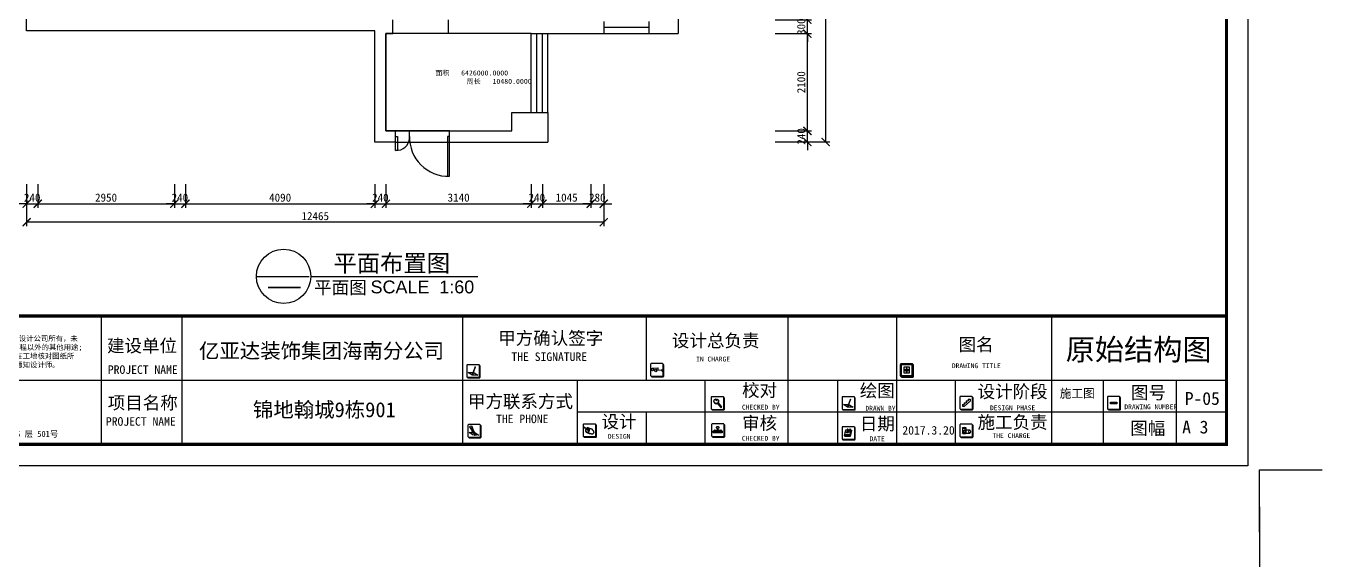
# Model space of a CAD drawing. Header units: millimetres. Extents: x -1705246 to 222838, y -3231245 to 126310.
# Drawn here: x 43210 to 71206, y 69884 to 81418 of the extents above; entities that cross this region are included whole.
import ezdxf
from ezdxf.enums import TextEntityAlignment as Align

# ---------------------------------------------------------------- set-up
doc = ezdxf.new("R2010")
doc.units = ezdxf.units.MM
doc.header["$PDMODE"] = 35
for name, color, linetype in [('0-01图框模板说明', 2, 'Continuous'), ('0-02图框细线', 136, 'Continuous'), ('0-03图名、索引', 6, 'Continuous')]:
    doc.layers.add(name, color=color, linetype=linetype)
doc.layers.add('Z not print', color=8, linetype='Continuous', plot=False)
doc.styles.add('ar', font='arial.ttf')
doc.styles.add('ST', font='')
doc.styles.get("Standard").update_dxf_attribs({"font": ''})
doc.styles.add('黑体', font='simhei.ttf')
doc.styles.get('ST').set_extended_font_data('NSimSun')
doc.styles.get('Standard').set_extended_font_data('SimSun')
doc.linetypes.add('FENCELINE1', pattern='A,6.35,-2.54,[133,ltypeshp.shx,S=2.54,R=0,X=-2.54,Y=0],-2.54,25.4', length=36.83)
doc.dimstyles.new('ISO-25', dxfattribs={"dimscale": 70, "dimtxt": 2.5, "dimasz": 2.5, "dimexe": 1.25, "dimexo": 0.625, "dimtad": 1, "dimdec": 0, "dimtxsty": 'Standard', "dimblk": 'ARCHTICK', "dimcen": 2.5, "dimclrd": 251, "dimclre": 251, "dimclrt": 3, "dimadec": 0, "dimazin": 0, "dimtfac": 1, "dimtdec": 0, "dimtix": 1, "dimtmove": 2, "dimatfit": 3, "dimfxl": 1, "dimarcsym": 0})

# ---------------------------------------------------------------- blocks, each defined once
blk = doc.blocks.new('hgggg')
at = {"layer": '0-01图框模板说明'}
for points in [[(3462.78, 399.27, -0.414214), (3462.58, 399.08), (3460.02, 399.08, -0.071272), (3459.97, 399.08, 0.348143), (3460.16, 398.93), (3462.72, 398.93, 0.414214), (3462.92, 399.13), (3462.92, 401.69, 0.333108), (3462.77, 401.87, -0.057743), (3462.78, 401.83)], [(3505.73, 399.54, -0.414214), (3505.53, 399.34), (3502.97, 399.34, -0.071272), (3502.92, 399.35, 0.348143), (3503.11, 399.2), (3505.67, 399.2, 0.414214), (3505.86, 399.39), (3505.86, 401.95, 0.333108), (3505.72, 402.14, -0.057743), (3505.73, 402.09)], [(3564.11, 399.47, -0.414214), (3563.92, 399.28), (3561.36, 399.28, -0.071272), (3561.3, 399.28, 0.348143), (3561.5, 399.13), (3564.05, 399.13, 0.414214), (3564.25, 399.33), (3564.25, 401.89, 0.333108), (3564.11, 402.08, -0.057743), (3564.11, 402.03)], [(3519.89, 391.78, -0.414214), (3519.7, 391.59), (3517.14, 391.59, -0.071272), (3517.08, 391.59, 0.348143), (3517.27, 391.44), (3519.83, 391.44, 0.414214), (3520.03, 391.64), (3520.03, 394.2, 0.333108), (3519.89, 394.39, -0.057743), (3519.89, 394.34)], [(3550.49, 391.78, -0.414214), (3550.29, 391.59), (3547.73, 391.59, -0.071272), (3547.68, 391.59, 0.348143), (3547.87, 391.44), (3550.43, 391.44, 0.414214), (3550.62, 391.64), (3550.62, 394.2, 0.333108), (3550.48, 394.39, -0.057743), (3550.49, 394.34)], [(3578.01, 391.85, -0.414214), (3577.81, 391.65), (3575.26, 391.65, -0.071272), (3575.2, 391.66, 0.348143), (3575.39, 391.51), (3577.95, 391.51, 0.414214), (3578.15, 391.7), (3578.15, 394.26, 0.333108), (3578.01, 394.45, -0.057743), (3578.01, 394.4)], [(3612.51, 391.82, -0.414214), (3612.31, 391.62), (3609.76, 391.62, -0.071272), (3609.7, 391.63, 0.348143), (3609.89, 391.48), (3612.45, 391.48, 0.414214), (3612.65, 391.67), (3612.65, 394.23, 0.333108), (3612.51, 394.42, -0.057743), (3612.51, 394.38)], [(3610.26, 393.25), (3611.74, 393.25), (3611.74, 392.89), (3610.26, 392.89)], [(3463.02, 385.28, -0.414214), (3462.83, 385.09), (3460.27, 385.09, -0.071272), (3460.21, 385.1, 0.348143), (3460.4, 384.94), (3462.96, 384.94, 0.414214), (3463.16, 385.14), (3463.16, 387.7, 0.333108), (3463.02, 387.89, -0.057743), (3463.02, 387.84)], [(3489.99, 385.41, -0.414214), (3489.79, 385.21), (3487.23, 385.21, -0.071272), (3487.18, 385.22, 0.348143), (3487.37, 385.07), (3489.93, 385.07, 0.414214), (3490.12, 385.26), (3490.12, 387.82, 0.333108), (3489.98, 388.01, -0.057743), (3489.99, 387.97)], [(3519.99, 385.44, -0.414214), (3519.79, 385.25), (3517.23, 385.25, -0.071272), (3517.18, 385.26, 0.348143), (3517.37, 385.1), (3519.93, 385.1, 0.414214), (3520.13, 385.3), (3520.13, 387.86, 0.333108), (3519.98, 388.05, -0.057743), (3519.99, 388)], [(3578.01, 385.37, -0.414214), (3577.81, 385.18), (3575.26, 385.18, -0.071272), (3575.2, 385.18, 0.348143), (3575.39, 385.03), (3577.95, 385.03, 0.414214), (3578.15, 385.23), (3578.15, 387.79, 0.333108), (3578.01, 387.98, -0.057743), (3578.01, 387.93)], [(3550.49, 384.79, -0.414214), (3550.29, 384.59), (3547.73, 384.59, -0.071272), (3547.68, 384.6, 0.348143), (3547.87, 384.45), (3550.43, 384.45, 0.414214), (3550.62, 384.64), (3550.62, 387.2, 0.333108), (3550.48, 387.39, -0.057743), (3550.49, 387.35)]]:
    blk.add_hatch(color=8, dxfattribs=at).paths.add_polyline_path(points)
h = blk.add_hatch(color=8, dxfattribs=at)
h.paths.add_polyline_path([(3562.64, 400.99), (3562.38, 400.99), (3562.38, 400.75), (3562.64, 400.75)])
h.paths.add_polyline_path([(3562.64, 400.75), (3562.89, 400.75), (3562.89, 400.99), (3562.64, 400.99)])
h.paths.add_polyline_path([(3562.64, 400.75), (3562.64, 400.52), (3562.89, 400.52), (3562.89, 400.75)])
h.paths.add_polyline_path([(3562.64, 400.75), (3562.38, 400.75), (3562.38, 400.52), (3562.64, 400.52)])
at = {"layer": '0-01图框模板说明', "color": 8}
for p, q in [((3503.25, 401.2), (3504.44, 401.29)), ((3503.43, 401.19), (3504.46, 401.27)), ((3504.18, 400.74), (3505.37, 400.84)), ((3504.36, 400.73), (3505.39, 400.81)), ((3561.98, 400.75), (3563.29, 400.75)), ((3562.64, 401.41), (3562.64, 400.1)), ((3461.2, 399.82), (3461.18, 399.77)), ((3461.19, 399.82), (3461.18, 399.79)), ((3461.2, 399.79), (3461.18, 399.77)), ((3461.18, 399.79), (3461.18, 399.77)), ((3461.21, 399.82), (3461.2, 399.79)), ((3577.01, 393.95), (3577.45, 393.95)), ((3577.01, 393.95), (3577.01, 393.56)), ((3577.45, 393.95), (3577.45, 393.49)), ((3518.38, 393.02), (3519.23, 392.05)), ((3518.54, 393.16), (3519.38, 392.19)), ((3548.9, 392.34), (3548.88, 392.3)), ((3548.88, 392.3), (3548.89, 392.28)), ((3548.91, 392.33), (3548.89, 392.28)), ((3548.9, 392.3), (3548.89, 392.28)), ((3548.92, 392.33), (3548.9, 392.3)), ((3575.67, 392.73), (3575.67, 392.32)), ((3575.67, 392.73), (3576.12, 392.73)), ((3575.67, 392.32), (3576.13, 392.32)), ((3576.12, 393.15), (3576.56, 393.15)), ((3576.12, 393.15), (3576.12, 392.73)), ((3577.45, 393.49), (3576.13, 392.32)), ((3576.56, 393.56), (3576.56, 393.15)), ((3576.56, 393.56), (3577.01, 393.56)), ((3461.35, 385.57), (3460.39, 386.21)), ((3460.39, 386.21), (3461.18, 386.21)), ((3461.6, 386.21), (3461.68, 386.21)), ((3461.68, 386.21), (3462.65, 385.57)), ((3487.53, 386.56), (3487.53, 386.56)), ((3487.66, 386.95), (3488.14, 386.7)), ((3487.75, 386.44), (3488.36, 386.1)), ((3488.27, 386.93), (3487.79, 387.11)), ((3487.86, 386.92), (3487.86, 386.92)), ((3487.86, 386.92), (3488.21, 386.73)), ((3488.28, 386.86), (3487.91, 387.01)), ((3488.9, 387.07), (3488.28, 387.23)), ((3488.41, 386.7), (3488.52, 386.64)), ((3517.44, 386.49), (3517.74, 386.7)), ((3517.77, 386.7), (3518.07, 386.7)), ((3518.41, 386.87), (3518.41, 386.93)), ((3518.52, 386.87), (3518.52, 386.93)), ((3518.89, 386.7), (3519.22, 386.7)), ((3519.52, 386.49), (3519.25, 386.69)), ((3548.12, 385.4), (3548.29, 385.25)), ((3549.3, 385.36), (3548.17, 385.36)), ((3549.35, 385.32), (3548.21, 385.32)), ((3549.39, 385.29), (3548.26, 385.29)), ((3549.43, 385.25), (3548.29, 385.25)), ((3549.63, 386.78), (3549.3, 385.36)), ((3549.68, 386.74), (3549.35, 385.32)), ((3549.72, 386.71), (3549.39, 385.29)), ((3549.76, 386.67), (3549.43, 385.25)), ((3549.59, 386.82), (3549.76, 386.67)), ((3575.68, 387.24), (3575.68, 386.03)), ((3577.38, 386.76), (3576.17, 386.76)), ((3577.38, 385.95), (3576.17, 385.95)), ((3576.49, 387.24), (3576.49, 386.03))]:
    blk.add_line(p, q, dxfattribs=at)
at = {"layer": '0-01图框模板说明', "color": 2, "const_width": 0.724}
blk.add_lwpolyline([(3637.38, 670.41), (3637.38, 383.41), (3227.38, 383.41), (3227.38, 670.41)], close=True, dxfattribs=at)
blk.add_lwpolyline([(3637.38, 413.41), (3227.33, 413.41)], dxfattribs=at)
at = {"layer": '0-01图框模板说明', "color": 8}
for points in [[(3460.02, 399.08), (3462.58, 399.08, 0.414214), (3462.78, 399.27), (3462.78, 401.83, 0.414214), (3462.58, 402.03), (3460.02, 402.03, 0.414214), (3459.83, 401.83), (3459.83, 399.27, 0.414214)], [(3461.84, 401.41), (3461.73, 401.44), (3461.74, 401.46, -0.451962), (3461.8, 401.49), (3461.81, 401.48, -0.418435), (3461.84, 401.42)], [(3502.97, 399.34), (3505.53, 399.34, 0.414214), (3505.73, 399.54), (3505.73, 402.09, 0.414214), (3505.53, 402.29), (3502.97, 402.29, 0.414214), (3502.78, 402.09), (3502.78, 399.54, 0.414214)], [(3561.36, 399.28), (3563.92, 399.28, 0.414214), (3564.11, 399.47), (3564.11, 402.03, 0.414214), (3563.92, 402.23), (3561.36, 402.23, 0.414214), (3561.16, 402.03), (3561.16, 399.47, 0.414214)], [(3517.14, 391.59), (3519.7, 391.59, 0.414214), (3519.89, 391.78), (3519.89, 394.34, 0.414214), (3519.7, 394.54), (3517.14, 394.54, 0.414214), (3516.94, 394.34), (3516.94, 391.78, 0.414214)], [(3547.73, 391.59), (3550.29, 391.59, 0.414214), (3550.49, 391.78), (3550.49, 394.34, 0.414214), (3550.29, 394.54), (3547.73, 394.54, 0.414214), (3547.54, 394.34), (3547.54, 391.78, 0.414214)], [(3549.55, 393.92), (3549.44, 393.95), (3549.44, 393.97, -0.451962), (3549.51, 394), (3549.52, 393.99, -0.418435), (3549.55, 393.93)], [(3575.26, 391.65), (3577.81, 391.65, 0.414214), (3578.01, 391.85), (3578.01, 394.4, 0.414214), (3577.81, 394.6), (3575.26, 394.6, 0.414214), (3575.06, 394.4), (3575.06, 391.85, 0.414214)], [(3609.76, 391.62), (3612.31, 391.62, 0.414214), (3612.51, 391.82), (3612.51, 394.38, 0.414214), (3612.31, 394.57), (3609.76, 394.57, 0.414214), (3609.56, 394.38), (3609.56, 391.82, 0.414214)], [(3460.27, 385.09), (3462.83, 385.09, 0.414214), (3463.02, 385.28), (3463.02, 387.84, 0.414214), (3462.83, 388.04), (3460.27, 388.04, 0.414214), (3460.07, 387.84), (3460.07, 385.28, 0.414214)], [(3487.23, 385.21), (3489.79, 385.21, 0.414214), (3489.99, 385.41), (3489.99, 387.97, 0.414214), (3489.79, 388.16), (3487.23, 388.16, 0.414214), (3487.03, 387.97), (3487.03, 385.41, 0.414214)], [(3517.23, 385.25), (3519.79, 385.25, 0.414214), (3519.99, 385.44), (3519.99, 388, 0.414214), (3519.79, 388.2), (3517.23, 388.2, 0.414214), (3517.04, 388), (3517.04, 385.44, 0.414214)], [(3575.26, 385.18), (3577.81, 385.18, 0.414214), (3578.01, 385.37), (3578.01, 387.93, 0.414214), (3577.81, 388.13), (3575.26, 388.13, 0.414214), (3575.06, 387.93), (3575.06, 385.37, 0.414214)], [(3517.48, 386.5), (3519.48, 386.5, -0.414214), (3519.53, 386.45), (3519.53, 386.19, -0.414214), (3519.48, 386.13), (3517.48, 386.13, -0.414214), (3517.42, 386.19), (3517.42, 386.45, -0.414214)], [(3547.73, 384.59), (3550.29, 384.59, 0.414214), (3550.49, 384.79), (3550.49, 387.35, 0.414214), (3550.29, 387.54), (3547.73, 387.54, 0.414214), (3547.54, 387.35), (3547.54, 384.79, 0.414214)]]:
    blk.add_lwpolyline(points, format="xyb", close=True, dxfattribs=at)
for points in [[(3459.97, 399.08, 0.348143), (3460.16, 398.93), (3462.72, 398.93, 0.414214), (3462.92, 399.13), (3462.92, 401.69, 0.333108), (3462.77, 401.87)], [(3502.92, 399.35, 0.348143), (3503.11, 399.2), (3505.67, 399.2, 0.414214), (3505.86, 399.39), (3505.86, 401.95, 0.333108), (3505.72, 402.14)], [(3561.3, 399.28, 0.348143), (3561.5, 399.13), (3564.05, 399.13, 0.414214), (3564.25, 399.33), (3564.25, 401.89, 0.333108), (3564.11, 402.08)], [(3517.08, 391.59, 0.348143), (3517.27, 391.44), (3519.83, 391.44, 0.414214), (3520.03, 391.64), (3520.03, 394.2, 0.333108), (3519.89, 394.39)], [(3547.68, 391.59, 0.348143), (3547.87, 391.44), (3550.43, 391.44, 0.414214), (3550.62, 391.64), (3550.62, 394.2, 0.333108), (3550.48, 394.39)], [(3575.2, 391.66, 0.348143), (3575.39, 391.51), (3577.95, 391.51, 0.414214), (3578.15, 391.7), (3578.15, 394.26, 0.333108), (3578.01, 394.45)], [(3609.7, 391.63, 0.348143), (3609.89, 391.48), (3612.45, 391.48, 0.414214), (3612.65, 391.67), (3612.65, 394.23, 0.333108), (3612.51, 394.42)], [(3460.21, 385.1, 0.348143), (3460.4, 384.94), (3462.96, 384.94, 0.414214), (3463.16, 385.14), (3463.16, 387.7, 0.333108), (3463.02, 387.89)], [(3487.18, 385.22, 0.348143), (3487.37, 385.07), (3489.93, 385.07, 0.414214), (3490.12, 385.26), (3490.12, 387.82, 0.333108), (3489.98, 388.01)], [(3517.18, 385.26, 0.348143), (3517.37, 385.1), (3519.93, 385.1, 0.414214), (3520.13, 385.3), (3520.13, 387.86, 0.333108), (3519.98, 388.05)], [(3575.2, 385.18, 0.348143), (3575.39, 385.03), (3577.95, 385.03, 0.414214), (3578.15, 385.23), (3578.15, 387.79, 0.333108), (3578.01, 387.98)], [(3547.68, 384.6, 0.348143), (3547.87, 384.45), (3550.43, 384.45, 0.414214), (3550.62, 384.64), (3550.62, 387.2, 0.333108), (3550.48, 387.39)]]:
    blk.add_lwpolyline(points, format="xyb", dxfattribs=at)
for points in [[(3461.4, 400.19), (3461.44, 400.19), (3462.41, 399.56), (3461.11, 399.56), (3460.14, 400.19), (3461.28, 400.19)], [(3549.11, 392.7), (3549.15, 392.7), (3550.12, 392.07), (3548.82, 392.07), (3547.85, 392.7), (3548.98, 392.7)], [(3518.62, 386.76), (3518.8, 386.76), (3518.93, 386.68), (3518.03, 386.68), (3518.17, 386.76), (3518.31, 386.76)], [(3548.7, 386.82), (3549.59, 386.82), (3549.26, 385.4), (3548.12, 385.4), (3548.45, 386.82), (3548.65, 386.82)]]:
    blk.add_lwpolyline(points, dxfattribs=at)
for points in [[(3461.21, 399.82), (3461.19, 399.82), (3461.23, 400.06), (3461.34, 400.03)], [(3461.8, 401.3), (3461.7, 401.34), (3461.23, 400.06), (3461.34, 400.03)], [(3461.84, 401.4), (3461.73, 401.45), (3461.69, 401.35), (3461.81, 401.3)], [(3561.37, 399.48), (3563.91, 399.48), (3563.91, 402.02), (3561.37, 402.02)], [(3561.98, 400.1), (3563.29, 400.1), (3563.29, 401.41), (3561.98, 401.41)], [(3562.38, 400.99), (3562.89, 400.99), (3562.89, 400.52), (3562.38, 400.52)], [(3549.55, 393.91), (3549.44, 393.96), (3549.4, 393.86), (3549.51, 393.81)], [(3548.92, 392.33), (3548.9, 392.34), (3548.94, 392.57), (3549.04, 392.54)], [(3549.51, 393.82), (3549.4, 393.85), (3548.94, 392.57), (3549.04, 392.54)], [(3610.26, 393.25), (3611.74, 393.25), (3611.74, 392.89), (3610.26, 392.89)], [(3518.03, 386.68), (3518.93, 386.68), (3518.93, 386.57), (3518.03, 386.57)], [(3548.41, 385.73), (3548.52, 385.73), (3548.49, 385.65), (3548.38, 385.65)], [(3548.72, 386.48), (3549.18, 386.48), (3549.07, 386.11), (3548.6, 386.11)], [(3548.63, 385.73), (3548.74, 385.73), (3548.71, 385.65), (3548.6, 385.65)], [(3548.84, 385.73), (3548.95, 385.73), (3548.93, 385.65), (3548.81, 385.65)], [(3549.06, 385.73), (3549.17, 385.73), (3549.14, 385.65), (3549.03, 385.65)]]:
    blk.add_lwpolyline(points, close=True, dxfattribs=at)
for centre, radius in [((3518.13, 393.49), 0.533), ((3460.78, 387.49), 0.262), ((3460.95, 386.98), 0.0374), ((3461.02, 386.84), 0.0374), ((3461.04, 387.02), 0.0374), ((3461.09, 386.69), 0.0374), ((3461.11, 386.88), 0.0374), ((3461.13, 387.08), 0.0374), ((3461.16, 386.51), 0.0374), ((3461.18, 386.73), 0.0374), ((3461.2, 386.94), 0.0374), ((3461.39, 386.21), 0.212), ((3461.25, 386.56), 0.0374), ((3461.26, 386.79), 0.0374), ((3461.34, 386.61), 0.0374), ((3549.28, 386.66), 0.04)]:
    blk.add_circle(centre, radius, dxfattribs=at)
for centre, radius, start, end in [((3503.53, 400.83), 0.368, 105.757, 120.9015), ((3503.54, 400.47), 0.321, 39.9377, 115.0821), ((3503.66, 401.01), 0.239, 194.4811, 315.0527), ((3503.43, 401.18), 0.00492, 94.538, 105.757), ((3504.46, 400.38), 0.368, 105.757, 138.6812), ((3504.36, 400.73), 0.00492, 94.538, 105.757), ((3504.37, 401.1), 0.208, 298.7114, 70.1269), ((3504.37, 401.09), 0.198, 300.3285, 62.5398), ((3504.46, 401.26), 0.00492, 62.5398, 94.538), ((3504.47, 400.92), 0.00504, 133.8328, 294.2798), ((3505.3, 400.64), 0.208, 298.7114, 70.1269), ((3505.39, 400.81), 0.00492, 62.5398, 94.538), ((3505.3, 400.64), 0.198, 300.3285, 62.5398), ((3505.4, 400.46), 0.00504, 133.8328, 294.2798), ((3518.14, 393.44), 0.533, 191.5054, 300.5031), ((3518.1, 393.5), 0.266, 22.4479, 114.9174), ((3518.04, 393.62), 0.125, 340.0341, 111.5177), ((3518.14, 393.44), 0.533, 323.7918, 16.5929), ((3519.27, 392.15), 0.116, 246.2917, 21.6824), ((3459.09, 385.81), 2.13, 10.8653, 46.0134), ((3466.51, 389.2), 5.72, 196.3548, 210.1283), ((3488.27, 386.62), 0.686, 172.2315, 207.5085), ((3487.9, 386.71), 0.315, 158.1829, 240.9002), ((3488.94, 386.19), 1.48, 139.3249, 154.2833), ((3488.96, 388.03), 2.17, 233.0714, 279.6677), ((3488.13, 386.74), 0.518, 74.0812, 127.264), ((3487.88, 386.97), 0.0535, 54.1755, 246.924), ((3487.91, 386.98), 0.691, 277.384, 14.5417), ((3488.3, 386.97), 0.31, 239.1443, 279.6549), ((3488.23, 386.8), 0.0797, 255.5948, 46.2056), ((3488.13, 386.65), 0.31, 22.1455, 62.6561), ((3488.34, 386.74), 0.0787, 279.6549, 22.1455), ((3489.22, 387.84), 1.94, 243.4996, 273.0164), ((3487.87, 385.42), 1.94, 28.784, 58.3007), ((3489.18, 386.27), 0.4, 290.3762, 11.4241), ((3517.77, 386.65), 0.0574, 90, 119.8772), ((3518.46, 388.33), 1.14, 259.2449, 280.7551), ((3517.99, 386.87), 0.423, 7.6088, 51.9955), ((3518.23, 386.94), 0.197, 284.907, 336.821), ((3518.47, 387.04), 0.345, 237.0341, 302.9659), ((3518.94, 386.87), 0.423, 128.0045, 172.3912), ((3518.56, 386.87), 0.0402, 180, 209.5766), ((3518.71, 386.96), 0.21, 209.5766, 255.9056), ((3519.22, 386.65), 0.0574, 58.6434, 90), ((3548.67, 386.66), 0.04, 133.5405, 58.5094), ((3548.94, 386.72), 0.301, 120.0838, 193.4607), ((3548.67, 386.67), 0.0305, 218.3923, 328.4538), ((3548.94, 386.73), 0.249, 118.9884, 196.0214), ((3548.69, 386.65), 0.04, 72.6047, 87.6936), ((3548.83, 386.84), 0.146, 350.5454, 105.731), ((3548.81, 386.83), 0.115, 355.4404, 89.6822), ((3549.55, 386.72), 0.301, 127.1675, 193.4607), ((3549.3, 386.65), 0.04, 72.6047, 215.7707), ((3549.28, 386.67), 0.0305, 218.3923, 328.4538), ((3549.54, 386.73), 0.24, 120.88, 197.6449), ((3549.43, 386.88), 0.102, 75.6414, 126.1244), ((3549.42, 386.86), 0.0801, 333.2308, 96.566), ((3549.42, 386.86), 0.124, 340.7006, 72.9302)]:
    blk.add_arc(centre, radius, start, end, dxfattribs=at)
for centre, major_axis, ratio in [((3503.23, 400.89), (0, 0.305), 0.646017), ((3503.25, 400.88), (0, 0.305), 0.646017), ((3503.99, 400.67), (0, 0.305), 0.646017), ((3504, 400.66), (0, 0.305), 0.646017), ((3576.08, 387.24), (-0.401, 0), 0.454196), ((3576.08, 386.03), (-0.401, 0), 0.454196), ((3576.17, 386.35), (0, 0.401), 0.454196), ((3577.38, 386.35), (0, 0.401), 0.454196)]:
    blk.add_ellipse(centre, major_axis=major_axis, ratio=ratio, dxfattribs=at)
blk.add_ellipse((3518.46, 387.35), major_axis=(0.376, 0), ratio=0.460933, start_param=-0.967391, end_param=4.108984, dxfattribs=at)
blk.add_spline([(3461.39, 385.99), (3461.81, 385.81), (3461.82, 385.95), (3461.63, 385.91), (3461.51, 385.57), (3462.03, 385.66), (3462.12, 385.57)], degree=3, dxfattribs=at)
for points in [[(3487.72, 387.06), (3487.51, 387.09), (3487.4, 387.2), (3487.35, 387.45)], [(3487.75, 387.1), (3487.5, 387.1), (3487.42, 387.28), (3487.37, 387.47)]]:
    blk.add_open_spline(points, degree=3, dxfattribs=at)
at = {"layer": '0-02图框细线'}
for p, q in [((3374.42, 383.24), (3374.42, 413.41)), ((3393.31, 383.24), (3393.31, 413.41)), ((3458.92, 383.41), (3458.92, 413.41)), ((3501.79, 398.41), (3501.79, 413.41)), ((3534.96, 398.41), (3534.96, 413.41)), ((3560.37, 383.41), (3560.37, 413.41)), ((3596.6, 398.41), (3596.6, 413.41)), ((3323.65, 398.41), (3637.38, 398.41)), ((3485.71, 383.41), (3485.71, 398.41)), ((3515.58, 383.41), (3515.58, 398.41)), ((3534.96, 383.41), (3534.96, 398.41)), ((3546.55, 383.41), (3546.55, 398.41)), ((3574.07, 383.41), (3574.07, 398.41)), ((3596.6, 383.41), (3596.6, 398.41)), ((3608.67, 383.41), (3608.67, 398.41)), ((3625.66, 398.41), (3625.66, 383.41)), ((3637.38, 390.91), (3485.71, 390.91)), ((3501.79, 383.41), (3501.79, 390.91))]:
    blk.add_line(p, q, dxfattribs=at)
blk.add_lwpolyline([(3642.38, 675.41), (3642.38, 378.41), (3222.38, 378.41), (3222.38, 675.41)], close=True, dxfattribs=at)
at = {"layer": 'Z not print', "color": 5}
for points in [[(3645.14, 691.34), (3645.14, 676.74), (3659.75, 676.74)], [(3645.14, 362.88), (3645.14, 377.48), (3659.75, 377.48)]]:
    blk.add_lwpolyline(points, dxfattribs=at)
at = {"layer": '0-02图框细线'}
for s, insert, char_height, attachment_point in [('{\\fSimSun|b0|i0|c134|p2;甲方确认签字}', (3467.17, 408.05), 3, 4), ('{\\fSimSun|b0|i0|c134|p2;设计总负责}', (3507.77, 407.48), 3, 4), ('{\\fSimHei|b0|i0|c134|p2;Remark备注: 此设计之版权均属亿亚达设计公司所有，未\\P经公司书面批准,不得将图纸移作本次工程以外的其他用途;\\P一切尺寸依现场放线为准，承建人必须在工地核对图纸所\\P示尺寸，如发现有任何矛盾处，应立即通知设计师。}', (3325.04, 401.2), 1.2293, 7), ('{\\fSimSun|b0|i0|c134|p2;建设单位}', (3375.72, 406.29), 3, 4), ('{\\fSimSun|b0|i0|c134|p2;图名}', (3574.77, 406.57), 3, 4), ('{\\fSimSun|b0|i0|c134|p2;THE SIGNATURE}', (3470.25, 403.87), 2, 4), ('{\\fSimSun|b0|i0|c134|p2;IN CHARGE}', (3513.43, 403.33), 1.1268, 4), ('{\\fSimSun|b0|i0|c134|p2;PROJECT NAME}', (3375.92, 400.86), 2, 4), ('{\\fSimSun|b0|i0|c134|p2;DRAWING TITLE}', (3573.2, 401.77), 1.1268, 4), ('{\\fSimSun|b0|i0|c134|p2;校对}', (3524.17, 395.88), 3, 4), ('{\\fSimSun|b0|i0|c134|p2;绘图}', (3551.69, 395.79), 3, 4), ('{\\fSimSun|b0|i0|c134|p2;设计阶段}', (3579.22, 395.59), 3, 4), ('{\\fSimSun|b0|i0|c134|p2;图号}', (3615.08, 395.34), 3, 4), ('{\\fSimSun|b0|i0|c134|p2;项目名称}', (3375.89, 392.95), 3, 4), ('{\\fSimSun|b0|i0|c134|p2;甲方联系方式}', (3460.09, 393.27), 3, 4), ('{\\fSimHei|b0|i0|c134|p2;施工图}', (3602.52, 395.2), 2, 5), ('{\\fSimSun|b0|i0|c134|p2;CHECKED BY}', (3524.12, 392.09), 1.1268, 4), ('{\\fSimSun|b0|i0|c134|p2;DRAWN BY}', (3552.99, 391.85), 1.1268, 4), ('{\\fSimSun|b0|i0|c134|p2;DESIGN PHASE}', (3582.13, 391.94), 1.1268, 4), ('{\\fSimSun|b0|i0|c134|p2;DRAWING NUMBER}', (3613.53, 392.18), 1.1268, 4), ('{\\fSimSun|b0|i0|c134|p2;PROJECT NAME}', (3375.46, 388.74), 2, 4), ('{\\fSimSun|b0|i0|c134|p2;THE PHONE}', (3466.66, 389.35), 2, 4), ('{\\fSimSun|b0|i0|c134|p2;设计}', (3491.31, 388.55), 3, 4), ('{\\fSimSun|b0|i0|c134|p2;审核}', (3524.17, 388.21), 3, 4), ('{\\fSimSun|b0|i0|c134|p2;日期}', (3551.69, 388.07), 3, 4), ('{\\fSimSun|b0|i0|c134|p2;施工负责}', (3579.22, 388.42), 3, 4), ('{\\fSimSun|b0|i0|c134|p2;图幅}', (3614.92, 387), 3, 4), ('{\\fSimSun|b0|i0|c134|p2;A 3}', (3627.05, 387.44), 3, 4), ('{\\fSimSun|b0|i0|c134|p2;地址：海口市海秀中路宝晟大厦 5 层 501号}', (3325.41, 385.76), 1.4341, 4), ('{\\fSimSun|b0|i0|c134|p2;DESIGN}', (3492.78, 385.27), 1.1268, 4), ('{\\fSimSun|b0|i0|c134|p2;CHECKED BY}', (3524.12, 384.81), 1.1268, 4), ('{\\fSimSun|b0|i0|c134|p2;DATE}', (3553.97, 384.71), 1.1268, 4), ('2017.3.20', (3561.63, 386.68), 2, 4), ('{\\fSimSun|b0|i0|c134|p2;THE CHARGE}', (3582.72, 385.45), 1.1268, 4)]:
    blk.add_mtext(s, dxfattribs=dict(at, insert=insert, char_height=char_height, attachment_point=attachment_point))
at = {"layer": '0-02图框细线', "char_height": 3.5, "attachment_point": 5, "style": '黑体'}
for s, insert in [('亿亚达装饰集团海南分公司', (3425.87, 405.07)), ('{\\fSimSun|b0|i0|c134|p2;锦地翰城9栋901}', (3426.52, 391.31))]:
    blk.add_mtext(s, dxfattribs=dict(at, insert=insert))
blk = doc.blocks.new('_ArchTick')
at = {"color": 0, "linetype": 'ByBlock', "const_width": 0.15}
blk.add_lwpolyline([(-0.5, -0.5), (0.5, 0.5)], dxfattribs=at)
blk = doc.blocks.new('*D365')
at = {"color": 251, "lineweight": -2}
for p, q in [((60089, 79152), (60089, 79327)), ((59390, 79152), (60176, 79152)), ((60089, 78912), (60089, 79152)), ((59390, 78912), (60176, 78912)), ((60089, 78912), (60089, 78737))]:
    blk.add_line(p, q, dxfattribs=at)
at = {"layer": 'Defpoints', "color": 0}
for p in [(59346, 79152), (60089, 79152), (59346, 78912)]:
    blk.add_point(p, dxfattribs=at)
at = {"color": 251, "lineweight": -2, "xscale": 175, "yscale": 175, "zscale": 175}
for p, rotation in [((60089, 79152), 270), ((60089, 78912), 90)]:
    blk.add_blockref('_ArchTick', p, dxfattribs=dict(at, rotation=rotation))
at = {"color": 3, "insert": (59957, 79032), "char_height": 175, "attachment_point": 5, "rotation": 90}
blk.add_mtext('240', dxfattribs=at)
blk = doc.blocks.new('*D366')
at = {"color": 251, "lineweight": -2}
for p, q in [((59390, 81252), (60176, 81252)), ((60089, 79152), (60089, 81252)), ((59390, 79152), (60176, 79152))]:
    blk.add_line(p, q, dxfattribs=at)
at = {"layer": 'Defpoints', "color": 0}
for p in [(59346, 81252), (60089, 81252), (59346, 79152)]:
    blk.add_point(p, dxfattribs=at)
at = {"color": 251, "lineweight": -2, "xscale": 175, "yscale": 175, "zscale": 175}
for p, rotation in [((60089, 81252), 90), ((60089, 79152), 270)]:
    blk.add_blockref('_ArchTick', p, dxfattribs=dict(at, rotation=rotation))
at = {"color": 3, "insert": (59957, 80202), "char_height": 175, "attachment_point": 5, "rotation": 90}
blk.add_mtext('2100', dxfattribs=at)
blk = doc.blocks.new('*D367')
at = {"color": 251, "lineweight": -2}
for p, q in [((59390, 81552), (60176, 81552)), ((60089, 81552), (60089, 81727)), ((60089, 81252), (60089, 81552)), ((59390, 81252), (60176, 81252)), ((60089, 81252), (60089, 81077))]:
    blk.add_line(p, q, dxfattribs=at)
at = {"layer": 'Defpoints', "color": 0}
for p in [(59346, 81552), (60089, 81552), (59346, 81252)]:
    blk.add_point(p, dxfattribs=at)
at = {"color": 251, "lineweight": -2, "xscale": 175, "yscale": 175, "zscale": 175}
for p, rotation in [((60089, 81552), 270), ((60089, 81252), 90)]:
    blk.add_blockref('_ArchTick', p, dxfattribs=dict(at, rotation=rotation))
at = {"color": 3, "insert": (59957, 81402), "char_height": 175, "attachment_point": 5, "rotation": 90}
blk.add_mtext('300', dxfattribs=at)
blk = doc.blocks.new('*D376')
at = {"color": 251, "lineweight": -2}
for p, q in [((43226, 78002), (43226, 77491)), ((43466, 78002), (43466, 77491)), ((43226, 77579), (43051, 77579)), ((43226, 77579), (43466, 77579)), ((43466, 77579), (43641, 77579))]:
    blk.add_line(p, q, dxfattribs=at)
at = {"layer": 'Defpoints', "color": 0}
for p in [(43226, 78046), (43466, 78046), (43466, 77579)]:
    blk.add_point(p, dxfattribs=at)
at = {"color": 251, "lineweight": -2, "xscale": 175, "yscale": 175, "zscale": 175}
blk.add_blockref('_ArchTick', (43226, 77579), dxfattribs=at)
at = {"color": 251, "lineweight": -2, "xscale": 175, "yscale": 175, "zscale": 175, "rotation": 180}
blk.add_blockref('_ArchTick', (43466, 77579), dxfattribs=at)
at = {"color": 3, "insert": (43346, 77710), "char_height": 175, "attachment_point": 5}
blk.add_mtext('240', dxfattribs=at)
blk = doc.blocks.new('*D377')
at = {"color": 251, "lineweight": -2}
for p, q in [((43466, 78002), (43466, 77491)), ((46416, 78002), (46416, 77491)), ((43466, 77579), (46416, 77579))]:
    blk.add_line(p, q, dxfattribs=at)
at = {"layer": 'Defpoints', "color": 0}
for p in [(43466, 78046), (46416, 78046), (46416, 77579)]:
    blk.add_point(p, dxfattribs=at)
at = {"color": 251, "lineweight": -2, "xscale": 175, "yscale": 175, "zscale": 175, "rotation": 180}
blk.add_blockref('_ArchTick', (43466, 77579), dxfattribs=at)
at = {"color": 251, "lineweight": -2, "xscale": 175, "yscale": 175, "zscale": 175}
blk.add_blockref('_ArchTick', (46416, 77579), dxfattribs=at)
at = {"color": 3, "insert": (44941, 77710), "char_height": 175, "attachment_point": 5}
blk.add_mtext('2950', dxfattribs=at)
blk = doc.blocks.new('*D378')
at = {"color": 251, "lineweight": -2}
for p, q in [((46416, 78002), (46416, 77491)), ((46656, 78002), (46656, 77491)), ((46416, 77579), (46241, 77579)), ((46416, 77579), (46656, 77579)), ((46656, 77579), (46831, 77579))]:
    blk.add_line(p, q, dxfattribs=at)
at = {"layer": 'Defpoints', "color": 0}
for p in [(46416, 78046), (46656, 78046), (46656, 77579)]:
    blk.add_point(p, dxfattribs=at)
at = {"color": 251, "lineweight": -2, "xscale": 175, "yscale": 175, "zscale": 175}
blk.add_blockref('_ArchTick', (46416, 77579), dxfattribs=at)
at = {"color": 251, "lineweight": -2, "xscale": 175, "yscale": 175, "zscale": 175, "rotation": 180}
blk.add_blockref('_ArchTick', (46656, 77579), dxfattribs=at)
at = {"color": 3, "insert": (46536, 77710), "char_height": 175, "attachment_point": 5}
blk.add_mtext('240', dxfattribs=at)
blk = doc.blocks.new('*D379')
at = {"color": 251, "lineweight": -2}
for p, q in [((46656, 78002), (46656, 77491)), ((50746, 78002), (50746, 77491)), ((46656, 77579), (50746, 77579))]:
    blk.add_line(p, q, dxfattribs=at)
at = {"layer": 'Defpoints', "color": 0}
for p in [(46656, 78046), (50746, 78046), (50746, 77579)]:
    blk.add_point(p, dxfattribs=at)
at = {"color": 251, "lineweight": -2, "xscale": 175, "yscale": 175, "zscale": 175, "rotation": 180}
blk.add_blockref('_ArchTick', (46656, 77579), dxfattribs=at)
at = {"color": 251, "lineweight": -2, "xscale": 175, "yscale": 175, "zscale": 175}
blk.add_blockref('_ArchTick', (50746, 77579), dxfattribs=at)
at = {"color": 3, "insert": (48701, 77710), "char_height": 175, "attachment_point": 5}
blk.add_mtext('4090', dxfattribs=at)
blk = doc.blocks.new('*D380')
at = {"color": 251, "lineweight": -2}
for p, q in [((50746, 78002), (50746, 77491)), ((50986, 78002), (50986, 77491)), ((50746, 77579), (50571, 77579)), ((50746, 77579), (50986, 77579)), ((50986, 77579), (51161, 77579))]:
    blk.add_line(p, q, dxfattribs=at)
at = {"layer": 'Defpoints', "color": 0}
for p in [(50746, 78046), (50986, 78046), (50986, 77579)]:
    blk.add_point(p, dxfattribs=at)
at = {"color": 251, "lineweight": -2, "xscale": 175, "yscale": 175, "zscale": 175}
blk.add_blockref('_ArchTick', (50746, 77579), dxfattribs=at)
at = {"color": 251, "lineweight": -2, "xscale": 175, "yscale": 175, "zscale": 175, "rotation": 180}
blk.add_blockref('_ArchTick', (50986, 77579), dxfattribs=at)
at = {"color": 3, "insert": (50866, 77710), "char_height": 175, "attachment_point": 5}
blk.add_mtext('240', dxfattribs=at)
blk = doc.blocks.new('*D381')
at = {"color": 251, "lineweight": -2}
for p, q in [((50986, 78002), (50986, 77491)), ((54126, 78002), (54126, 77491)), ((50986, 77579), (54126, 77579))]:
    blk.add_line(p, q, dxfattribs=at)
at = {"layer": 'Defpoints', "color": 0}
for p in [(50986, 78046), (54126, 78046), (54126, 77579)]:
    blk.add_point(p, dxfattribs=at)
at = {"color": 251, "lineweight": -2, "xscale": 175, "yscale": 175, "zscale": 175, "rotation": 180}
blk.add_blockref('_ArchTick', (50986, 77579), dxfattribs=at)
at = {"color": 251, "lineweight": -2, "xscale": 175, "yscale": 175, "zscale": 175}
blk.add_blockref('_ArchTick', (54126, 77579), dxfattribs=at)
at = {"color": 3, "insert": (52556, 77710), "char_height": 175, "attachment_point": 5}
blk.add_mtext('3140', dxfattribs=at)
blk = doc.blocks.new('*D382')
at = {"color": 251, "lineweight": -2}
for p, q in [((54126, 78002), (54126, 77491)), ((54366, 78002), (54366, 77491)), ((54126, 77579), (53951, 77579)), ((54126, 77579), (54366, 77579)), ((54366, 77579), (54541, 77579))]:
    blk.add_line(p, q, dxfattribs=at)
at = {"layer": 'Defpoints', "color": 0}
for p in [(54126, 78046), (54366, 78046), (54366, 77579)]:
    blk.add_point(p, dxfattribs=at)
at = {"color": 251, "lineweight": -2, "xscale": 175, "yscale": 175, "zscale": 175}
blk.add_blockref('_ArchTick', (54126, 77579), dxfattribs=at)
at = {"color": 251, "lineweight": -2, "xscale": 175, "yscale": 175, "zscale": 175, "rotation": 180}
blk.add_blockref('_ArchTick', (54366, 77579), dxfattribs=at)
at = {"color": 3, "insert": (54246, 77710), "char_height": 175, "attachment_point": 5}
blk.add_mtext('240', dxfattribs=at)
blk = doc.blocks.new('*D383')
at = {"color": 251, "lineweight": -2}
for p, q in [((54366, 78002), (54366, 77491)), ((55411, 78002), (55411, 77491)), ((54366, 77579), (55411, 77579))]:
    blk.add_line(p, q, dxfattribs=at)
at = {"layer": 'Defpoints', "color": 0}
for p in [(54366, 78046), (55411, 78046), (55411, 77579)]:
    blk.add_point(p, dxfattribs=at)
at = {"color": 251, "lineweight": -2, "xscale": 175, "yscale": 175, "zscale": 175, "rotation": 180}
blk.add_blockref('_ArchTick', (54366, 77579), dxfattribs=at)
at = {"color": 251, "lineweight": -2, "xscale": 175, "yscale": 175, "zscale": 175}
blk.add_blockref('_ArchTick', (55411, 77579), dxfattribs=at)
at = {"color": 3, "insert": (54889, 77710), "char_height": 175, "attachment_point": 5}
blk.add_mtext('1045', dxfattribs=at)
blk = doc.blocks.new('*D384')
at = {"color": 251, "lineweight": -2}
for p, q in [((55411, 78002), (55411, 77491)), ((55691, 78002), (55691, 77491)), ((55411, 77579), (55236, 77579)), ((55411, 77579), (55691, 77579)), ((55691, 77579), (55866, 77579))]:
    blk.add_line(p, q, dxfattribs=at)
at = {"layer": 'Defpoints', "color": 0}
for p in [(55411, 78046), (55691, 78046), (55691, 77579)]:
    blk.add_point(p, dxfattribs=at)
at = {"color": 251, "lineweight": -2, "xscale": 175, "yscale": 175, "zscale": 175}
blk.add_blockref('_ArchTick', (55411, 77579), dxfattribs=at)
at = {"color": 251, "lineweight": -2, "xscale": 175, "yscale": 175, "zscale": 175, "rotation": 180}
blk.add_blockref('_ArchTick', (55691, 77579), dxfattribs=at)
at = {"color": 3, "insert": (55551, 77710), "char_height": 175, "attachment_point": 5}
blk.add_mtext('280', dxfattribs=at)
blk = doc.blocks.new('*D396')
at = {"color": 251, "lineweight": -2}
for p, q in [((60132, 93272), (60572, 93272)), ((60484, 78912), (60484, 93272)), ((60132, 78912), (60572, 78912))]:
    blk.add_line(p, q, dxfattribs=at)
at = {"layer": 'Defpoints', "color": 0}
for p in [(60089, 93272), (60484, 93272), (60089, 78912)]:
    blk.add_point(p, dxfattribs=at)
at = {"color": 251, "lineweight": -2, "xscale": 175, "yscale": 175, "zscale": 175}
for p, rotation in [((60484, 93272), 90), ((60484, 78912), 270)]:
    blk.add_blockref('_ArchTick', p, dxfattribs=dict(at, rotation=rotation))
at = {"color": 3, "insert": (60353, 86092), "char_height": 175, "attachment_point": 5, "rotation": 90}
blk.add_mtext('14360', dxfattribs=at)
blk = doc.blocks.new('*D399')
at = {"color": 251, "lineweight": -2}
for p, q in [((43226, 77535), (43226, 77093)), ((55691, 77535), (55691, 77093)), ((55691, 77180), (43226, 77180))]:
    blk.add_line(p, q, dxfattribs=at)
at = {"layer": 'Defpoints', "color": 0}
for p in [(43226, 77579), (55691, 77579), (43226, 77180)]:
    blk.add_point(p, dxfattribs=at)
at = {"color": 251, "lineweight": -2, "xscale": 175, "yscale": 175, "zscale": 175, "rotation": 180}
blk.add_blockref('_ArchTick', (43226, 77180), dxfattribs=at)
at = {"color": 251, "lineweight": -2, "xscale": 175, "yscale": 175, "zscale": 175}
blk.add_blockref('_ArchTick', (55691, 77180), dxfattribs=at)
at = {"color": 3, "insert": (49459, 77311), "char_height": 175, "attachment_point": 5}
blk.add_mtext('12465', dxfattribs=at)

msp = doc.modelspace()

# ---------------------------------------------------------------- linework, layer by layer
for p, q in [((43226.2, 81311.5), (43226.2, 84536.5)), ((57300.5, 81941.5), (57300.5, 81251.5)), ((51136.2, 81251.5), (51136.2, 81551.5)), ((51136.2, 81251.5), (51136.2, 81551.5)), ((52336.2, 81251.5), (52336.2, 81551.5)), ((55691.2, 81511.5), (55691.2, 81251.5)), ((56661.2, 81511.5), (56661.2, 81251.5)), ((50746.2, 81311.5), (43226.2, 81311.5)), ((50746.2, 78911.5), (50746.2, 81311.5)), ((50986.2, 79151.5), (50986.2, 81251.5)), ((50986.2, 81251.5), (51136.2, 81251.5)), ((54126.2, 81251.5), (52336.2, 81251.5)), ((54126.2, 81251.5), (54366.2, 81251.5)), ((54366.2, 81251.5), (55691.2, 81251.5)), ((56661.2, 81251.5), (57300.5, 81251.5)), ((53706.2, 79151.5), (53706.2, 79551.5)), ((53706.2, 79551.5), (54126.2, 79551.5)), ((54126.2, 79551.5), (54486.2, 79551.5)), ((54486.2, 79551.5), (54485.7, 78911.5)), ((51196.2, 79151.5), (50986.2, 79151.5)), ((51196.2, 78911.5), (51196.2, 79151.5)), ((52356.2, 78911.5), (52356.2, 79151.5)), ((52356.2, 79151.5), (53706.2, 79151.5)), ((52356.2, 78911.5), (52356.2, 79151.5)), ((51196.2, 78911.5), (50746.2, 78911.5)), ((52356.2, 78911.5), (54485.7, 78911.5)), ((49362.3, 76010.5), (52968, 76010.5))]:
    msp.add_line(p, q)
at = {"color": 0}
msp.add_line((52336.2, 81251.5), (51136.2, 81251.5), dxfattribs=at)
at = {"color": 250}
for p, q in [((54126.2, 79551.5), (54126.2, 81251.5)), ((54126.2, 79551.5), (54126.2, 81251.5)), ((54486.2, 79551.5), (54486.2, 81251.5)), ((55691.2, 81251.5), (56661.2, 81251.5)), ((52356.2, 79151.5), (51196.2, 79151.5)), ((51496.2, 78911.5), (51496.2, 79151.5)), ((51196.2, 78911.5), (52356.2, 78911.5))]:
    msp.add_line(p, q, dxfattribs=at)
at = {"color": 1}
for p, q in [((54246.2, 79551.5), (54246.2, 81251.5)), ((54366.2, 79551.5), (54366.2, 81251.5))]:
    msp.add_line(p, q, dxfattribs=at)
at = {"color": 1, "linetype": 'FENCELINE1', "ltscale": 10}
msp.add_line((56661.2, 81381.5), (55691.2, 81381.5), dxfattribs=at)
at = {"color": 2}
msp.add_line((48188.8, 76010.5), (49329.9, 76010.5), dxfattribs=at)
at = {"color": 0}
msp.add_lwpolyline([(54126.2, 81251.5), (52336.2, 81251.5), (51136.2, 81251.5), (50986.2, 81251.5), (50986.2, 79151.5), (51196.2, 79151.5), (52356.2, 79151.5), (53706.2, 79151.5), (53706.2, 79551.5), (54126.2, 79551.5)], close=True, dxfattribs=at)
at = {"color": 8}
for points in [[(51196.2, 79031.5), (51236.2, 79031.5), (51236.2, 78731.5), (51196.2, 78731.5)], [(52356.2, 79031.5), (52316.2, 79031.5), (52316.2, 78171.5), (52356.2, 78171.5)]]:
    msp.add_lwpolyline(points, close=True, dxfattribs=at)
at = {"color": 150}
msp.add_circle((48775.5, 76010.5), 586.7, dxfattribs=at)
at = {"color": 250}
for centre, radius, start, end in [((51216.2, 79011.5), 280.7, 265.91438, 355.91438), ((52336.2, 79011.5), 840.2, 178.63607, 271.36393)]:
    msp.add_arc(centre, radius, start, end, dxfattribs=at)

# ---------------------------------------------------------------- block references
at = {"layer": '0-02图框细线', "xscale": 92.39999999999418, "yscale": 92.40000000000146, "zscale": 92.39999999999999}
for p in [(-266954.9, 36956.1), (-266954.9, 7154.1)]:
    msp.add_blockref('hgggg', p, dxfattribs=at)

# ---------------------------------------------------------------- texts
at = {"color": 2, "style": 'ar'}
msp.add_text('SCALE  1:60', height=277.2, dxfattribs=at).set_placement((50654.4, 75643.5))
at = {"color": 0, "insert": (51966.6, 80456.7), "char_height": 108.333, "width": 2087.944, "attachment_point": 1}
msp.add_mtext(' 面积   6426000.0000\\P         周长   10480.0000', dxfattribs=at)
at = {"color": 2, "style": 'ar', "flags": 8}
msp.add_attdef('平面布置图', text='原始结构图', height=369.6, dxfattribs=at).set_placement((51111.9, 76302.1), align=Align.MIDDLE)
at = {"color": 2, "style": 'ST', "flags": 8}
msp.add_attdef('平面图', (49435.9, 75632.5), '平面图', height=277.2, dxfattribs=at)
at = {"color": 2, "style": 'ar', "width": 7.452088, "flags": 8}
msp.add_attdef('-', text='-', height=277.2, dxfattribs=at).set_placement((48313.8, 75661.9), (49274.8, 75661.9), align=Align.FIT)
at = {"layer": '0-02图框细线', "insert": (68241.6, 73371.6), "char_height": 277.2, "attachment_point": 4}
msp.add_mtext('{\\fSimSun|b0|i0|c134|p2;P-05}', dxfattribs=at)
at = {"layer": '0-03图名、索引', "insert": (67243.6, 74405.5), "char_height": 283.961, "attachment_point": 5}
msp.add_mtext('{\\fSimSun|b0|i0|c134|p2;\\H1.627x;\\C2;原始结构图} ', dxfattribs=at)

# ---------------------------------------------------------------- dimensions: what is measured, and where the dimension line sits
at = {"color": 0}
dim = msp.add_linear_dim(base=(60484.4, 93271.5), p1=(60088.7, 78911.5), p2=(60088.7, 93271.5), angle=90, dimstyle='ISO-25', dxfattribs=at)
dim.commit()
dim.dimension.update_dxf_attribs({"geometry": '*D396', "text_midpoint": (60353.2, 86091.5)})
for base, p1, p2, picture, middle in [((60088.7, 81551.5), (59345.8, 81251.5), (59345.8, 81551.5), '*D367', (59957.4, 81401.5)), ((60088.7, 81251.5), (59345.8, 79151.5), (59345.8, 81251.5), '*D366', (59957.4, 80201.5)), ((60088.7, 79151.5), (59345.8, 78911.5), (59345.8, 79151.5), '*D365', (59957.4, 79031.5))]:
    dim = msp.add_linear_dim(base=base, p1=p1, p2=p2, angle=270, dimstyle='ISO-25')
    dim.commit()
    dim.dimension.update_dxf_attribs({"geometry": picture, "text_midpoint": middle})
for base, p1, p2, picture, middle in [((43466.2, 77578.8), (43226.2, 78045.9), (43466.2, 78045.9), '*D376', (43346.2, 77710.1)), ((46416.2, 77578.8), (43466.2, 78045.9), (46416.2, 78045.9), '*D377', (44941.2, 77710.1)), ((46656.2, 77578.8), (46416.2, 78045.9), (46656.2, 78045.9), '*D378', (46536.2, 77710.1)), ((50746.2, 77578.8), (46656.2, 78045.9), (50746.2, 78045.9), '*D379', (48701.2, 77710.1)), ((50986.2, 77578.8), (50746.2, 78045.9), (50986.2, 78045.9), '*D380', (50866.2, 77710.1)), ((54126.2, 77578.8), (50986.2, 78045.9), (54126.2, 78045.9), '*D381', (52556.2, 77710.1)), ((54366.2, 77578.8), (54126.2, 78045.9), (54366.2, 78045.9), '*D382', (54246.2, 77710.1)), ((55411.2, 77578.8), (54366.2, 78045.9), (55411.2, 78045.9), '*D383', (54888.7, 77710.1)), ((55691.2, 77578.8), (55411.2, 78045.9), (55691.2, 78045.9), '*D384', (55551.2, 77710.1))]:
    dim = msp.add_linear_dim(base=base, p1=p1, p2=p2, dimstyle='ISO-25')
    dim.commit()
    dim.dimension.update_dxf_attribs({"geometry": picture, "text_midpoint": middle})
dim = msp.add_linear_dim(base=(43226.2, 77180.1), p1=(55691.2, 77578.8), p2=(43226.2, 77578.8), dimstyle='ISO-25', dxfattribs=at)
dim.commit()
dim.dimension.update_dxf_attribs({"geometry": '*D399', "text_midpoint": (49458.7, 77311.3)})

doc.saveas('drawing.dxf')
